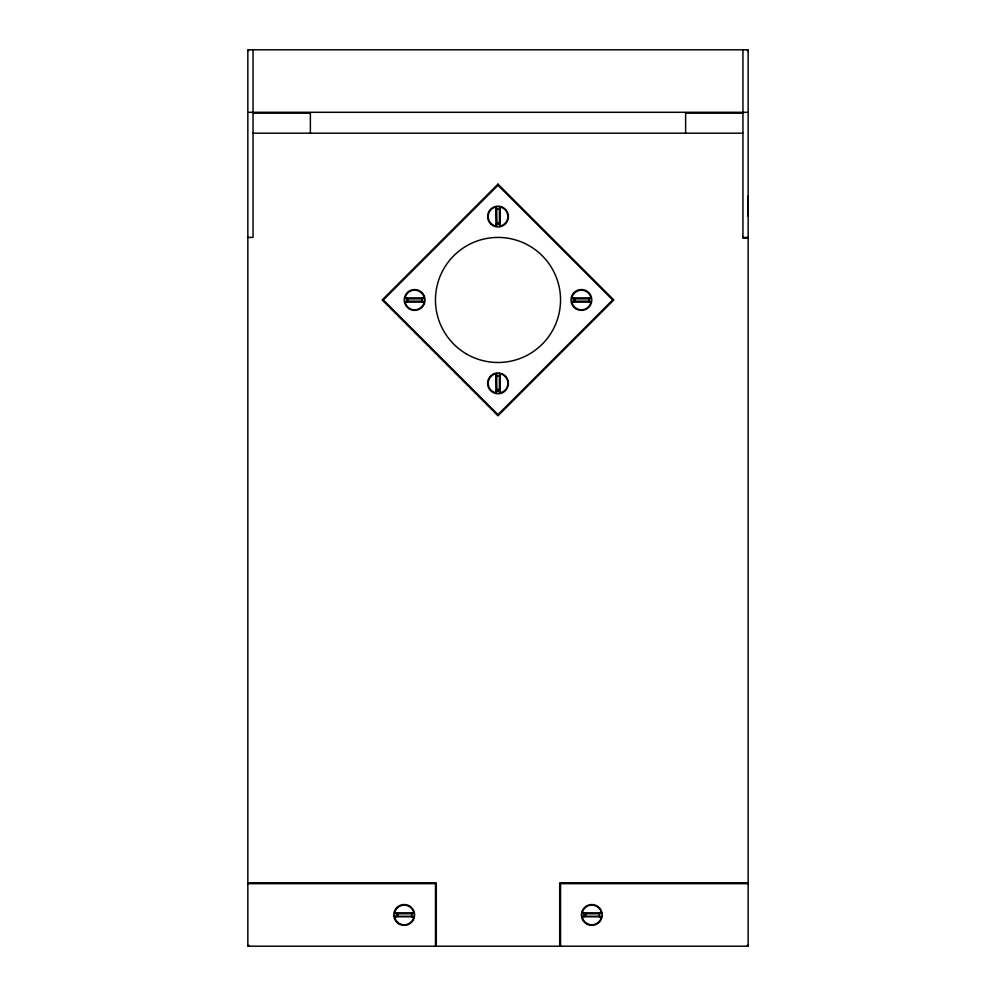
<?xml version="1.0" encoding="UTF-8"?>
<svg xmlns="http://www.w3.org/2000/svg" width="996" height="996" viewBox="0 0 996 996"><rect width="100%" height="100%" fill="white"/><g stroke="black" fill="none" stroke-linecap="round" stroke-linejoin="round"><path stroke-width="1.49" d="M496.506 206.807L496.506 226.254L495.498 226.03A9.836 9.836 0 0 1 495.498 207.031L496.506 206.807L496.506 226.254M495.996 373.674L496.506 393.022L495.498 392.81A9.836 9.836 0 0 1 495.498 373.799L496.506 373.587L496.506 393.022M747.959 204.566L747.959 196.386L747.996 197.855M748.046 213.754L748.033 208.152M496.506 373.587L496.494 390.631L498.05 390.793L498.05 389.249M748.046 214.875L748.033 215.821L747.971 206.62M499.581 226.254L499.581 206.807L500.59 207.031A9.836 9.836 0 0 1 500.59 226.03L499.581 226.254L499.581 206.807M499.581 393.022L499.581 373.587L500.59 373.799A9.836 9.836 0 0 1 500.59 392.81L499.581 393.022L499.581 373.587M582.224 917.017L582.349 917.515A9.836 9.836 0 0 0 601.36 917.515L601.572 916.507L582.137 916.507L584.528 916.532L584.528 913.432L601.572 913.432L601.36 912.423A9.836 9.836 0 0 0 582.349 912.423L582.137 913.432L601.572 913.432M424.371 298.464L404.936 298.464L405.148 297.455A9.836 9.836 0 0 1 424.159 297.455L424.371 298.464L407.327 298.451L407.165 300.008L407.327 301.564L424.371 301.539L424.159 302.547A9.836 9.836 0 0 1 405.148 302.547L404.936 301.539L424.371 301.539M413.95 913.432L394.516 913.432L394.727 912.423A9.836 9.836 0 0 1 413.738 912.423L413.95 913.432L396.906 913.432L396.906 916.532L394.516 916.507L413.95 916.507L413.738 917.515A9.836 9.836 0 0 1 394.727 917.515L394.603 917.017M591.151 298.464L571.704 298.464L571.928 297.455A9.836 9.836 0 0 1 590.927 297.455L591.151 298.464L574.107 298.451L574.107 301.564L571.704 301.539L591.151 301.539L590.927 302.547A9.836 9.836 0 0 1 571.928 302.547L571.804 302.049M495.996 206.907L496.494 223.851L497.265 223.976L497.39 222.88M497.265 390.743L497.39 389.648M404.936 301.539L421.955 301.564L422.13 300.008L421.955 298.451L404.936 298.464M394.516 916.507L411.535 916.532L411.697 914.975L411.535 913.432L394.516 913.432M571.704 301.539L588.736 301.564L588.897 300.008L588.736 298.451L571.704 298.464M582.137 916.507L599.156 916.532L599.318 914.975L599.156 913.432L582.137 913.432M499.619 223.951L500.092 206.907M499.619 390.718L500.092 373.674M495.996 226.154L496.494 223.851M495.996 392.922L496.494 390.631M498.436 224.013L498.722 222.867L498.834 223.976L497.265 223.976M498.436 390.781L498.722 389.635L498.834 390.743L498.05 390.793M499.955 209.409L500.59 207.031M499.955 376.189L500.59 373.799M495.498 226.03L496.145 223.664M495.498 392.81L496.145 390.444M411.348 913.071L413.738 912.423M598.97 913.071L601.36 912.423M405.148 302.547L407.513 301.913M571.928 302.547L574.294 301.913M421.955 298.451L424.284 297.953M588.736 298.451L591.051 297.953M411.535 913.432L413.85 912.921M599.156 913.432L601.472 912.921M405.036 302.049L407.327 301.564M496.494 209.222L499.606 209.222M496.494 376.002L499.606 376.002M747.187 112.299L248.813 112.299M498.834 223.976L499.606 223.851L500.092 226.154M498.834 390.743L499.606 390.631L500.092 392.922M407.215 300.792L408.323 300.68L407.177 300.394M573.982 300.792L575.09 300.68L573.945 300.394M396.781 915.76L397.89 915.648L396.757 915.374M584.403 915.76L585.511 915.648L584.378 915.374M247.842 946.2L748.158 946.2L748.158 49.8L247.842 49.8L247.842 946.2L249.149 946.2M591.151 301.539L574.007 301.576M411.634 916.557L413.95 916.507M599.243 916.557L601.572 916.507M252.424 113.171L310.379 113.171L310.379 133.377M743.576 113.171L685.622 113.171L685.622 133.377M253.059 133.19L742.941 133.19M247.842 237.422L253.059 237.422L253.059 49.8M742.941 237.422L748.158 237.422M748.158 238.256L742.941 238.256L742.941 49.8M247.842 882.83L436.298 882.83L436.298 946.2M748.158 882.83L559.702 882.83L559.702 946.2M247.842 883.664L435.464 883.664L435.464 946.2M748.158 883.664L560.536 883.664L560.536 946.2M584.366 914.975L585.909 914.988M748.158 946.2L746.851 946.2A1.307 1.307 0 0 0 748.158 944.893M573.982 299.223L575.078 299.348M407.215 299.223L408.31 299.348M584.403 914.204L585.499 914.316M396.781 914.204L397.89 914.316M588.736 301.564L591.051 302.049M421.955 301.564L424.284 302.049M599.156 916.532L601.472 917.017M411.535 916.532L413.85 917.017M571.804 297.953L574.107 298.451M405.036 297.953L407.327 298.451M582.224 912.921L584.528 913.432M394.603 912.921L396.906 913.432M588.549 301.913L590.927 302.547M421.769 301.913L424.159 302.547M582.349 912.423L584.714 913.071M394.727 912.423L397.093 913.071M495.498 207.031L496.145 209.409M495.498 373.799L496.456 377.372M499.955 223.664L500.59 226.03M499.955 390.444L500.59 392.81M747.996 198.465L748.033 206.11M747.971 196.386L748.033 215.821M248.813 946.15A1.307 1.307 0 0 1 247.842 944.893M247.842 51.107A1.307 1.307 0 0 1 249.149 49.8M746.851 49.8A1.307 1.307 0 0 1 748.158 51.107M498 184.123L382.165 299.958L498 415.793L613.835 299.958L498 184.123M498 185.306L383.348 299.958L498 414.61L612.652 299.958L498 185.306M586.594 923.952A10.421 10.421 0 0 0 602.231 914.926A10.421 10.421 0 0 0 586.594 905.899A10.421 10.421 0 0 0 586.594 923.952M398.973 923.952A10.421 10.421 0 0 0 414.61 914.926A10.421 10.421 0 0 0 398.973 905.899A10.421 10.421 0 0 0 398.973 923.952M466.365 353.904A62.536 62.536 0 0 0 560.536 300.381A62.536 62.536 0 0 0 467.099 245.589A62.536 62.536 0 0 0 466.365 353.904M576.174 308.984A10.421 10.421 0 0 0 591.811 299.958A10.421 10.421 0 0 0 576.174 290.932A10.421 10.421 0 0 0 576.174 308.984M409.406 308.984A10.421 10.421 0 0 0 425.043 299.958A10.421 10.421 0 0 0 409.406 290.932A10.421 10.421 0 0 0 409.406 308.984M490.63 223.938A10.421 10.421 0 0 0 508.072 219.269A10.421 10.421 0 0 0 495.298 206.508A10.421 10.421 0 0 0 490.63 223.938M492.783 392.374A10.421 10.421 0 0 0 508.421 383.348A10.421 10.421 0 0 0 492.783 374.322A10.421 10.421 0 0 0 492.783 392.374"/></g></svg>
